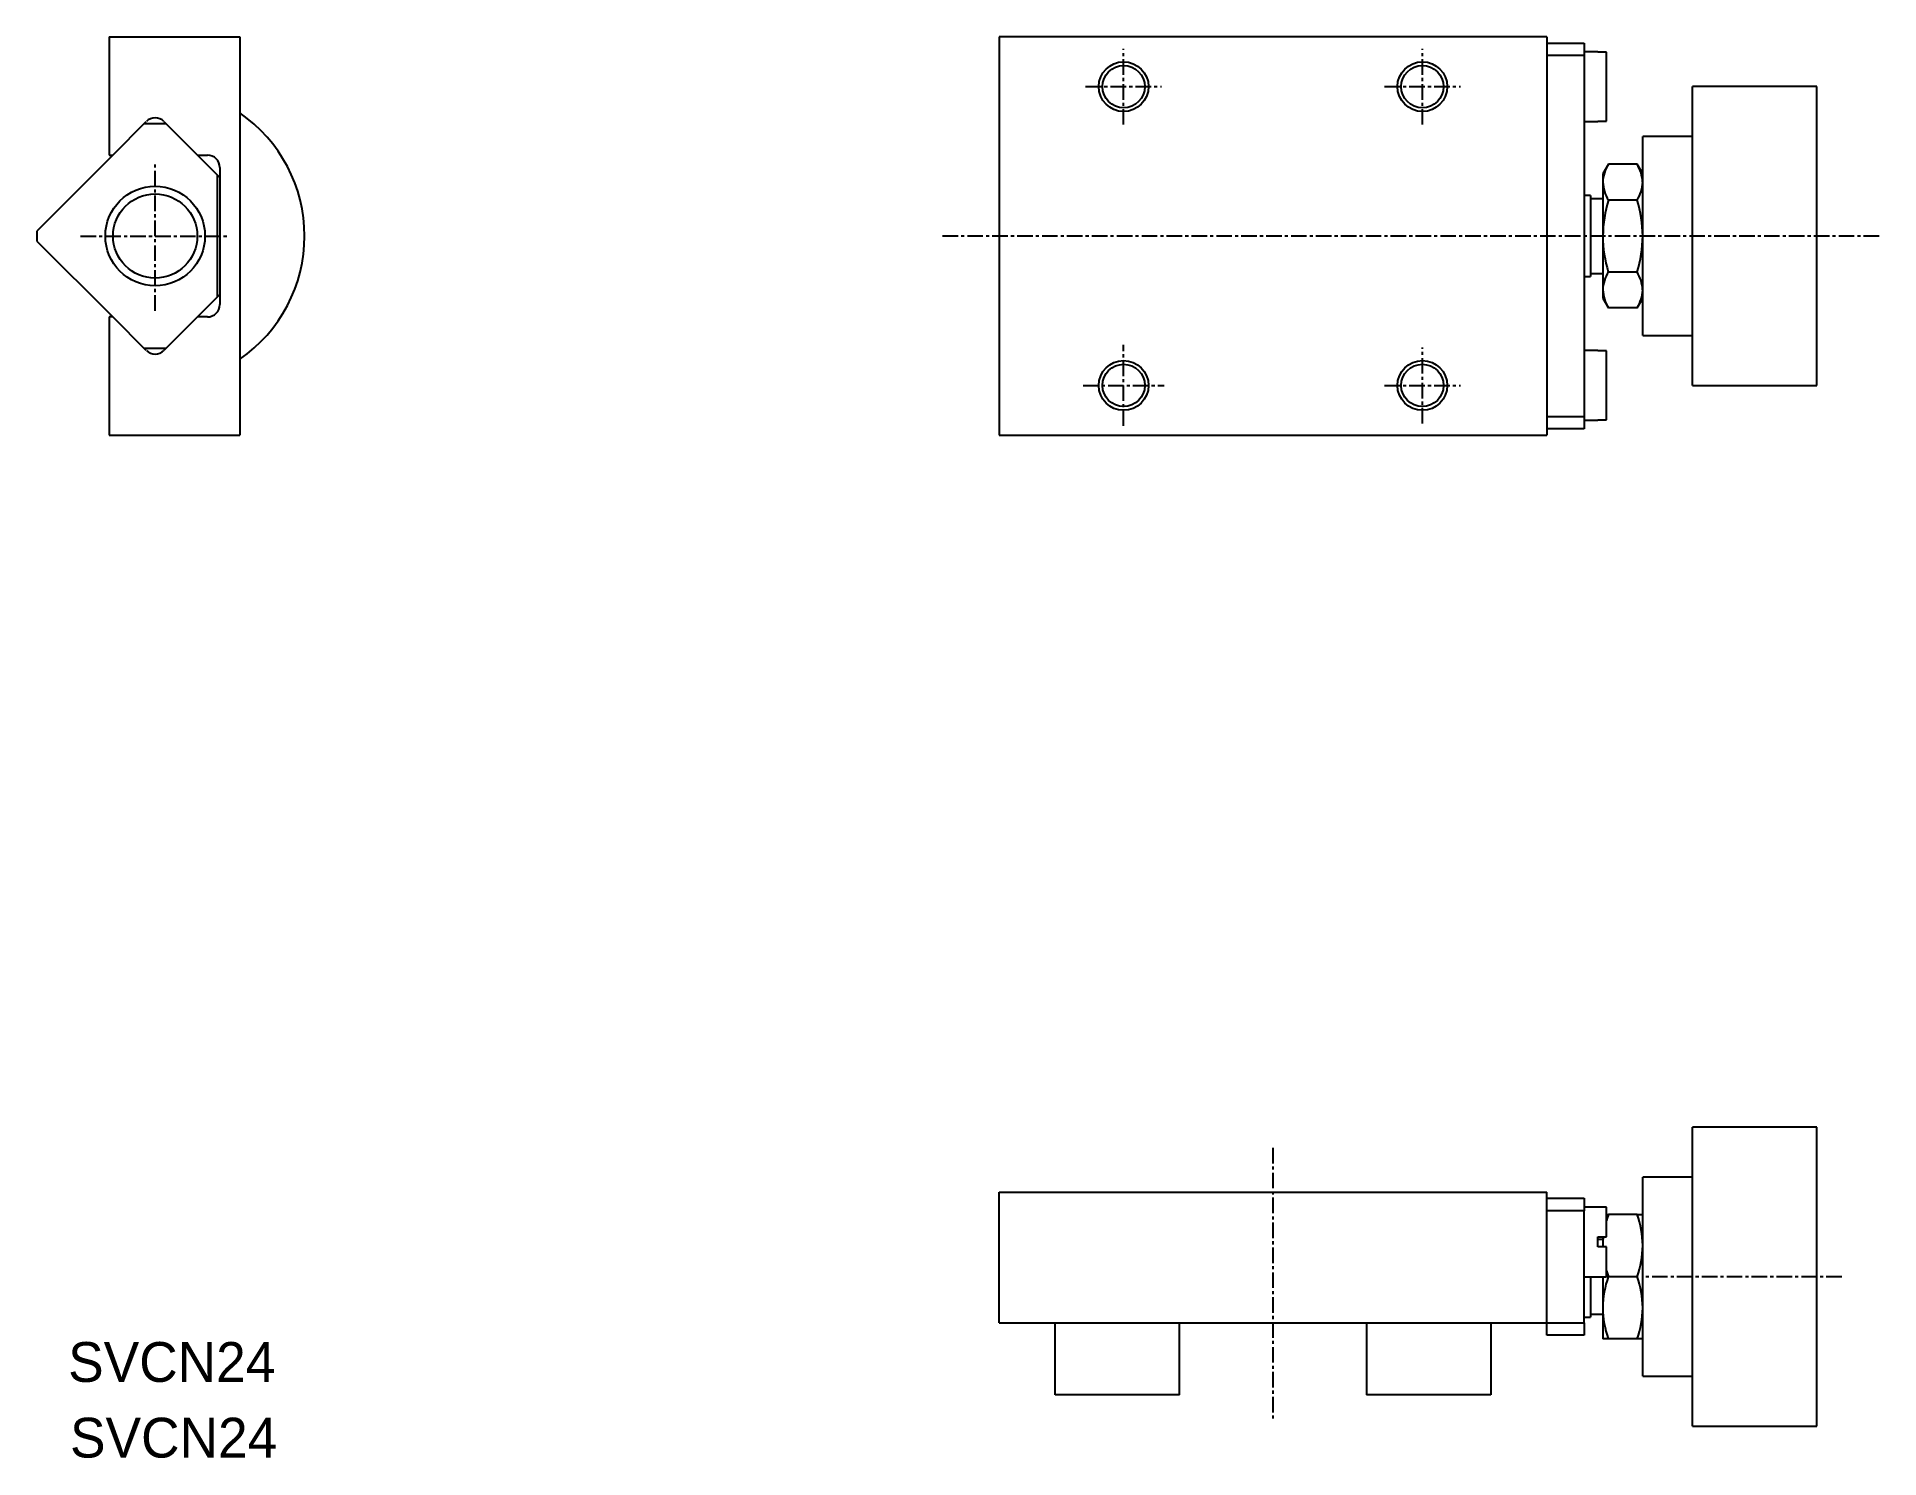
# Model space of a CAD drawing. Extents: x 7 to 155, y 10 to 124.
import ezdxf

# ---------------------------------------------------------------- set-up
doc = ezdxf.new("R2010")
doc.units = 0
doc.linetypes.add('CENTER', pattern=[2, 1.25, -0.25, 0.25, -0.25])
doc.layers.get('0').update_dxf_attribs({"linetype": 'CONTINUOUS'})
doc.layers.add('CENTER', color=1, linetype='CENTER')

msp = doc.modelspace()

# ---------------------------------------------------------------- linework, layer by layer
at = {"color": 7, "linetype": 'CONTINUOUS'}
for p, q in [((13.14, 124.13), (13.14, 114.63)), ((13.14, 124.13), (23.64, 124.13)), ((23.64, 124.13), (23.64, 92.13)), ((128.64, 124.13), (84.64, 124.13)), ((84.64, 124.13), (84.64, 92.13)), ((128.64, 124.13), (128.64, 92.13)), ((128.64, 123.63), (131.64, 123.63)), ((131.64, 123.63), (131.64, 122.63)), ((132.74, 122.93), (131.64, 122.93)), ((132.74, 122.9), (132.74, 122.93)), ((133.44, 122.9), (132.74, 122.9)), ((133.44, 117.36), (133.44, 122.9)), ((131.64, 122.63), (128.64, 122.63)), ((131.64, 122.63), (131.64, 93.63)), ((140.34, 96.13), (140.34, 120.13)), ((150.34, 120.13), (140.34, 120.13)), ((150.34, 96.13), (150.34, 120.13)), ((13.44, 114.63), (16.13, 117.32)), ((17.73, 117.13), (15.94, 117.13)), ((17.54, 117.32), (20.23, 114.63)), ((131.64, 117.33), (132.74, 117.33)), ((132.74, 117.36), (133.44, 117.36)), ((132.74, 117.33), (132.74, 117.36)), ((136.34, 100.13), (136.34, 116.13)), ((140.34, 116.13), (136.34, 116.13)), ((13.44, 114.63), (7.34, 108.53)), ((13.14, 114.63), (13.44, 114.63)), ((22.04, 112.83), (20.23, 114.63)), ((20.23, 114.63), (21.04, 114.63)), ((21.84, 103.23), (21.84, 113.03)), ((22.04, 113.63), (22.04, 102.63)), ((133.58, 113.9), (133.14, 113.13)), ((133.14, 113.13), (133.14, 112.46)), ((135.89, 113.9), (133.58, 113.9)), ((136.34, 113.13), (135.89, 113.9)), ((132.14, 111.38), (131.64, 111.38)), ((132.14, 111.38), (132.14, 108.13)), ((133.14, 111.13), (132.14, 111.13)), ((133.14, 112.46), (133.14, 108.13)), ((135.89, 111.02), (133.58, 111.02)), ((7.34, 108.53), (7.34, 107.73)), ((132.14, 108.13), (132.14, 104.88)), ((133.14, 108.13), (133.14, 103.8)), ((7.34, 107.73), (13.44, 101.63)), ((132.14, 105.13), (133.14, 105.13)), ((135.89, 105.24), (133.58, 105.24)), ((131.64, 104.88), (132.14, 104.88)), ((133.14, 103.8), (133.14, 103.13)), ((20.23, 101.63), (22.04, 103.43)), ((133.14, 103.13), (133.58, 102.36)), ((135.89, 102.36), (133.58, 102.36)), ((135.89, 102.36), (136.34, 103.13)), ((13.14, 101.63), (13.14, 92.13)), ((13.44, 101.63), (13.14, 101.63)), ((16.13, 98.94), (13.44, 101.63)), ((20.23, 101.63), (17.54, 98.94)), ((21.04, 101.63), (20.23, 101.63)), ((136.34, 100.13), (140.34, 100.13)), ((15.94, 99.13), (17.73, 99.13)), ((132.74, 98.93), (131.64, 98.93)), ((132.74, 98.9), (132.74, 98.93)), ((133.44, 98.9), (132.74, 98.9)), ((133.44, 93.36), (133.44, 98.9)), ((140.34, 96.13), (150.34, 96.13)), ((128.64, 93.63), (131.64, 93.63)), ((131.64, 93.63), (131.64, 92.63)), ((131.64, 93.33), (132.74, 93.33)), ((132.74, 93.36), (133.44, 93.36)), ((132.74, 93.33), (132.74, 93.36)), ((13.14, 92.13), (23.64, 92.13)), ((84.64, 92.13), (128.64, 92.13)), ((131.64, 92.63), (128.64, 92.63)), ((140.34, 12.53), (140.34, 36.53)), ((150.34, 36.53), (140.34, 36.53)), ((150.34, 12.53), (150.34, 36.53)), ((84.64, 31.33), (128.64, 31.33)), ((84.64, 20.83), (84.64, 31.33)), ((128.64, 20.83), (128.64, 31.33)), ((136.34, 16.53), (136.34, 32.53)), ((140.34, 32.53), (136.34, 32.53)), ((128.64, 30.83), (131.64, 30.83)), ((131.64, 29.83), (128.64, 29.83)), ((131.64, 30.83), (131.64, 29.83)), ((133.44, 30.13), (131.64, 30.13)), ((131.64, 20.83), (131.64, 29.83)), ((133.44, 27.73), (133.44, 30.13)), ((133.43, 29.53), (133.58, 29.53)), ((133.49, 29.23), (133.43, 29.05)), ((133.58, 29.53), (133.49, 29.23)), ((135.89, 29.53), (133.58, 29.53)), ((135.89, 29.53), (136.34, 29.53)), ((132.74, 27.73), (133.44, 27.73)), ((132.74, 26.93), (132.74, 27.73)), ((133.14, 27.53), (132.74, 27.53)), ((133.44, 26.93), (132.74, 26.93)), ((133.14, 27.73), (133.14, 27.03)), ((133.17, 27.67), (133.14, 27.35)), ((133.14, 27.35), (133.14, 27.03)), ((133.14, 27.03), (133.14, 26.93)), ((133.14, 27.03), (133.14, 26.93)), ((133.17, 27.73), (133.17, 27.67)), ((133.44, 24.53), (133.44, 26.93)), ((131.64, 24.53), (133.44, 24.53)), ((132.14, 24.53), (132.14, 21.28)), ((133.14, 24.53), (133.14, 22.03)), ((133.43, 25.01), (133.58, 24.53)), ((135.89, 24.53), (133.58, 24.53)), ((84.64, 20.83), (128.64, 20.83)), ((89.14, 15.03), (89.14, 20.83)), ((99.14, 15.03), (99.14, 20.83)), ((114.14, 20.83), (114.14, 15.03)), ((124.14, 20.83), (124.14, 15.03)), ((128.64, 20.83), (131.64, 20.83)), ((128.64, 19.83), (128.64, 20.83)), ((131.64, 21.28), (132.14, 21.28)), ((131.64, 20.83), (131.64, 19.83)), ((132.14, 21.53), (133.14, 21.53)), ((133.14, 22.03), (133.14, 19.53)), ((131.64, 19.83), (128.64, 19.83)), ((133.58, 19.53), (133.14, 19.53)), ((135.89, 19.53), (133.58, 19.53)), ((136.34, 19.53), (135.89, 19.53)), ((136.34, 16.53), (140.34, 16.53)), ((99.14, 15.03), (89.14, 15.03)), ((124.14, 15.03), (114.14, 15.03)), ((140.34, 12.53), (150.34, 12.53))]:
    msp.add_line(p, q, dxfattribs=at)
at = {"color": 3, "linetype": 'CONTINUOUS'}
for centre, radius in [((94.64, 120.13), 2), ((118.64, 120.13), 2), ((16.84, 108.13), 3.38), ((94.64, 96.13), 2), ((118.64, 96.13), 2)]:
    msp.add_circle(centre, radius, dxfattribs=at)
at = {"color": 7, "linetype": 'CONTINUOUS'}
for centre, radius in [((94.64, 120.13), 1.7), ((118.64, 120.13), 1.7), ((16.84, 108.13), 4), ((94.64, 96.13), 1.7), ((118.64, 96.13), 1.7)]:
    msp.add_circle(centre, radius, dxfattribs=at)
for centre, radius, start, end in [((16.84, 116.62), 1, 45, 135), ((16.84, 108.13), 12, 304.5181, 55.4819), ((21.04, 113.63), 1, 0, 90), ((136.02, 112.36), 2.89, 147.6436, 177.9722), ((133.52, 112.38), 2.81, 1.6143, 32.7699), ((135.95, 112.54), 2.81, 181.6143, 212.7699), ((143.37, 108.03), 10.23, 163.0011, 179.411), ((133.45, 112.56), 2.89, 327.6436, 357.9722), ((126.28, 108.05), 10.06, 0.443, 17.1449), ((143.23, 108.21), 10.1, 180.4759, 197.112), ((126.01, 108.25), 10.33, 343.0772, 359.3349), ((136.02, 103.7), 2.89, 147.6436, 177.9722), ((133.52, 103.72), 2.81, 1.6143, 32.7699), ((135.95, 103.88), 2.81, 181.6143, 212.7699), ((133.45, 103.9), 2.89, 327.6436, 357.9722), ((21.04, 102.63), 1, 270, 0), ((16.84, 99.65), 1, 225, 315), ((128.64, 26.95), 7.7, 0.6328, 19.6234), ((128.5, 27.14), 7.84, 340.5451, 359.1987), ((140.97, 21.92), 7.84, 160.5451, 179.1987), ((128.64, 21.95), 7.7, 0.6328, 19.6234), ((140.83, 22.12), 7.7, 180.6328, 199.6234), ((128.5, 22.14), 7.84, 340.5451, 359.1987)]:
    msp.add_arc(centre, radius, start, end, dxfattribs=at)
at = {"layer": 'CENTER', "color": 1, "linetype": 'CENTER'}
for p, q in [((94.64, 117.08), (94.64, 123.18)), ((118.64, 117.08), (118.64, 123.18)), ((91.59, 120.13), (97.69, 120.13)), ((115.59, 120.13), (121.69, 120.13)), ((16.84, 102.13), (16.84, 114.13)), ((10.84, 108.13), (22.84, 108.13)), ((155.34, 108.13), (79.93, 108.13)), ((94.64, 92.88), (94.64, 99.38)), ((118.64, 93.08), (118.64, 99.18)), ((91.39, 96.13), (97.89, 96.13)), ((115.59, 96.13), (121.69, 96.13)), ((106.64, 34.88), (106.64, 12.95)), ((152.34, 24.53), (136.34, 24.53))]:
    msp.add_line(p, q, dxfattribs=at)

# ---------------------------------------------------------------- texts
at = {"color": 7, "linetype": 'CONTINUOUS'}
for p in [(9.85, 16.08), (10, 10)]:
    msp.add_text('SVCN24', height=3.2, dxfattribs=at).set_placement(p)

doc.saveas('drawing.dxf')
